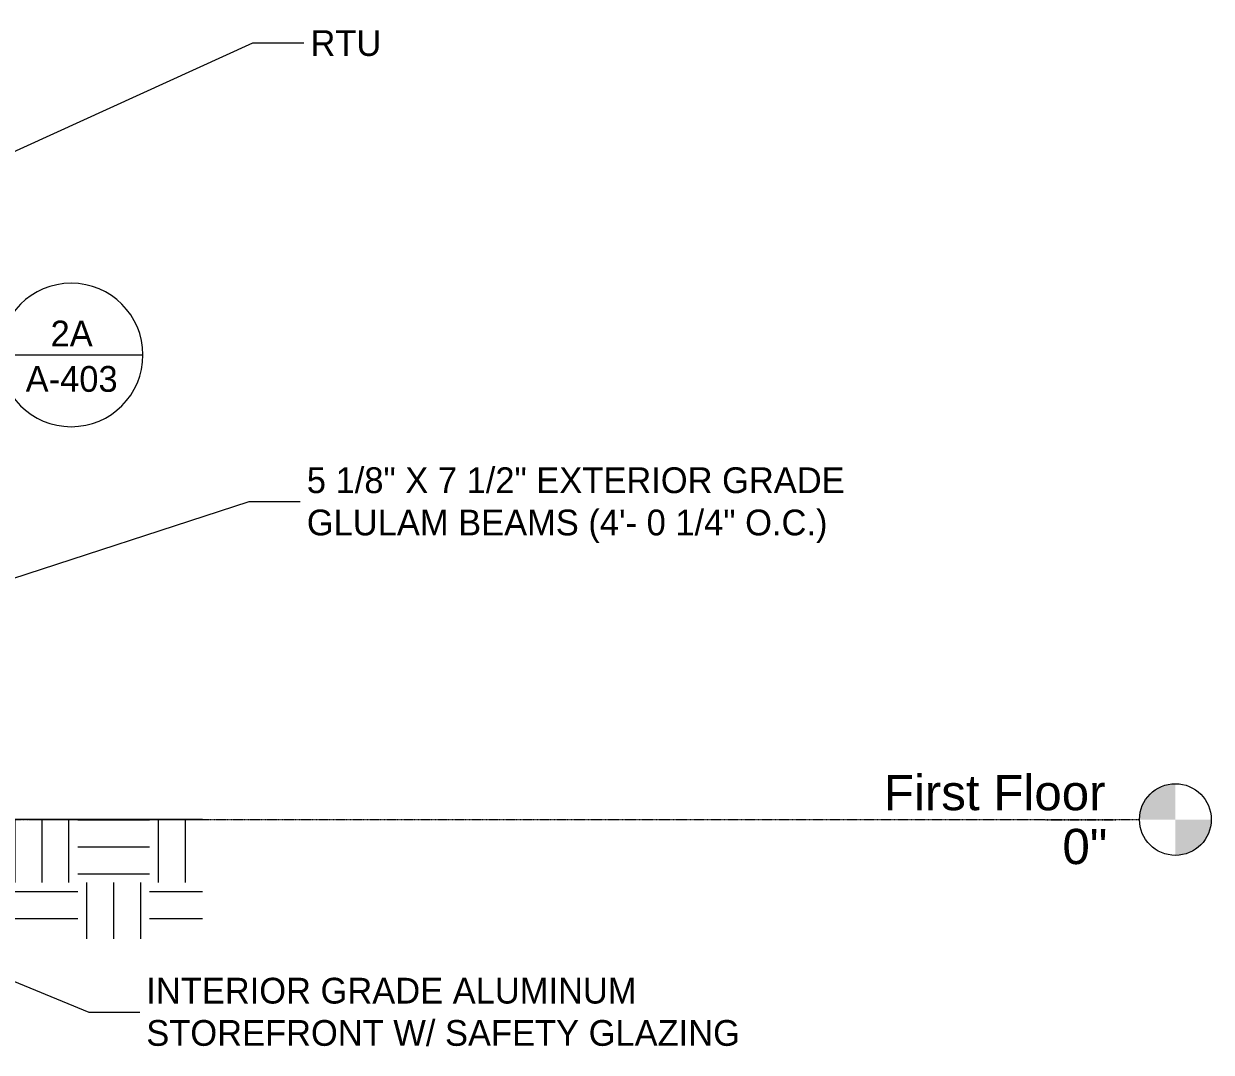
# Model space of a CAD drawing. Header units: inches. Extents: x 21386 to 98813, y -290 to 853.
# Drawn here: x 29917 to 30712, y -156 to 533 of the extents above; entities that cross this region are included whole.
import ezdxf

# ---------------------------------------------------------------- set-up
doc = ezdxf.new("R2010")
doc.units = ezdxf.units.IN
doc.header["$MEASUREMENT"] = 0
doc.linetypes.add('Grid Line 1_2_', pattern=[0.875, 0.5, -0.125, 0.125, -0.125])
for name, color, linetype, lineweight in [('A-ANNO-IDEN', 131, 'Continuous', 9), ('A-ANNO-SYMB', 150, 'Continuous', 9), ('A-FLOR-LEVL', 51, 'Continuous', 9), ('C-TOPO', 7, 'Continuous', 13)]:
    doc.layers.add(name, color=color, linetype=linetype, lineweight=lineweight)
doc.styles.add('Arial_1', font='arial.ttf', dxfattribs={"height": 23.60479})
doc.styles.add('Century Gothic', font='GOTHIC.TTF', dxfattribs={"height": 17.245342})

# ---------------------------------------------------------------- blocks, each defined once
blk = doc.blocks.new('Level - Level Head - Circle-15001-Building Section - North_South looking East _ Clinic')
at = {"layer": 'A-FLOR-LEVL'}
h = blk.add_hatch(color=256, dxfattribs=at)
edge = h.paths.add_edge_path(flags=0)
edge.add_line((23684.89, 0), (23660.89, 0))
edge.add_arc((23684.89, 0), 24, 90, 180, ccw=False)
edge.add_line((23684.89, 24), (23684.89, 0))
h = blk.add_hatch(color=256, dxfattribs=at)
edge = h.paths.add_edge_path(flags=0)
edge.add_line((23684.89, -24), (23684.89, 0))
edge.add_line((23684.89, 0), (23708.89, 0))
edge.add_arc((23684.89, 0), 24, 270, 360, ccw=False)
blk.add_circle((23684.89, 0), 24, dxfattribs=at)
blk = doc.blocks.new('Section - Callout Head-19020-Building Section - North_South looking East _ Clinic')
at = {"layer": 'A-ANNO-SYMB'}
blk.add_line((22898.15, 310.91), (22994.15, 310.91), dxfattribs=at)
for start, end in [(0, 180), (180, 360)]:
    blk.add_arc((22946.15, 310.91), 48, start, end, dxfattribs=at)

msp = doc.modelspace()

# ---------------------------------------------------------------- hatches: boundary and pattern name
at = {"layer": 'C-TOPO', "lineweight": 9}
h = msp.add_hatch(dxfattribs=at)
h.set_pattern_fill('FP_18', color=8, style=0, pattern_type=2)
h.set_pattern_definition([(0, (22033.27, 107.706), (48, 48), [48, -48]), (0, (22033.27, 125.706), (48, 48), [48, -48]), (0, (22033.27, 143.706), (48, 48), [48, -48]), (90, (22039.27, 149.706), (-48, 48), [48, -48]), (90, (22057.27, 149.706), (-48, 48), [48, -48]), (90, (22075.27, 149.706), (-48, 48), [48, -48])])
h.paths.add_polyline_path([(30005.13, -79.81), (30036.59, -79.81), (30036.59, 0), (29803.51, 0), (29803.51, -36), (29806.51, -36), (29806.51, -48), (29788.51, -48), (29788.51, -36), (29793.51, -36), (29793.51, -6), (27902.26, -6), (27902.26, -36), (27907.26, -36), (27907.26, -48), (27889.26, -48), (27889.26, -36), (27892.26, -36), (27892.26, 0), (27557.8, 0), (27557.8, -79.81), (29924.36, -79.81)], flags=0)
h.paths.add_polyline_path([(29538.32, -24), (29538.32, -12), (29554.32, -12), (29554.32, -24)], flags=0)

# ---------------------------------------------------------------- linework, layer by layer
at = {"layer": 'A-ANNO-IDEN', "color": 153}
for p, q in [((29408.75, 218.44), (30070.44, 519.9)), ((30070.44, 519.9), (30108.94, 519.9)), ((29867.37, 147.48), (30067.97, 212.76)), ((30067.97, 212.76), (30106.48, 212.76)), ((29618.14, 12.16), (29960.57, -128.87)), ((29960.57, -128.87), (29999.08, -128.87))]:
    msp.add_line(p, q, dxfattribs=at)
at = {"layer": 'C-TOPO'}
for p, q in [((29924.36, 0), (29803.51, 0)), ((30036.59, 0), (29924.36, 0))]:
    msp.add_line(p, q, dxfattribs=at)
at = {"layer": 'C-TOPO', "color": 8, "lineweight": 9}
for q in [(29803.51, 0), (30036.59, 0)]:
    msp.add_line((29924.36, 0), q, dxfattribs=at)

# ---------------------------------------------------------------- block references
at = {"layer": 'A-ANNO-SYMB'}
msp.add_blockref('Section - Callout Head-19020-Building Section - North_South looking East _ Clinic', (7002.71, 0), dxfattribs=at)
at = {"layer": 'A-FLOR-LEVL'}
msp.add_blockref('Level - Level Head - Circle-15001-Building Section - North_South looking East _ Clinic', (7002.71, 0), dxfattribs=at)

# ---------------------------------------------------------------- texts
at = {"layer": 'A-ANNO-SYMB', "char_height": 17.245, "attachment_point": 2, "line_spacing_factor": 0.984117, "style": 'Century Gothic'}
for s, insert, width in [('2A', (29949.14, 333.89), 36.936), ('A-403', (29949.14, 303.51), 77.76)]:
    msp.add_mtext(s, dxfattribs=dict(at, insert=insert, width=width))
at = {"layer": 'A-FLOR-LEVL', "insert": (30640.9, 29.84), "char_height": 23.6048, "width": 176.256, "attachment_point": 3, "line_spacing_factor": 0.938532, "style": 'Arial_1', "bg_fill": 3, "box_fill_scale": 1.25, "bg_fill_color": 0, "bg_fill_transparency": 0}
msp.add_mtext('First Floor', dxfattribs=at)

# ---------------------------------------------------------------- next in the draw order: texts
at = {"layer": 'A-ANNO-IDEN', "attachment_point": 1, "line_spacing_factor": 0.984117, "style": 'Century Gothic', "bg_fill": 3, "box_fill_scale": 1.25, "bg_fill_color": 0, "bg_fill_transparency": 0}
for s, insert, char_height, width in [('RTU', (30108.94, 528.29), 17.245, 47.52), ('5 1/8" X 7 1/2" EXTERIOR GRADE\\PGLULAM BEAMS (4\'- 0 1/4" O.C.)', (30106.48, 235.72), 17.2453, 430.704), ('INTERIOR GRADE ALUMINUM\\PSTOREFRONT W/ SAFETY GLAZING', (29999.08, -105.91), 17.2453, 451.656)]:
    msp.add_mtext(s, dxfattribs=dict(at, insert=insert, char_height=char_height, width=width))
at = {"layer": 'A-FLOR-LEVL', "insert": (30642.08, -6.23), "char_height": 23.605, "width": 35.712, "attachment_point": 3, "line_spacing_factor": 0.938532, "style": 'Arial_1', "bg_fill": 3, "box_fill_scale": 1.25, "bg_fill_color": 0, "bg_fill_transparency": 0}
msp.add_mtext('0"', dxfattribs=at)

# ---------------------------------------------------------------- next in the draw order: linework, layer by layer
at = {"layer": 'A-FLOR-LEVL', "linetype": 'Grid Line 1_2_'}
msp.add_line((27364.31, 0), (30663.6, 0), dxfattribs=at)

doc.saveas('drawing.dxf')
